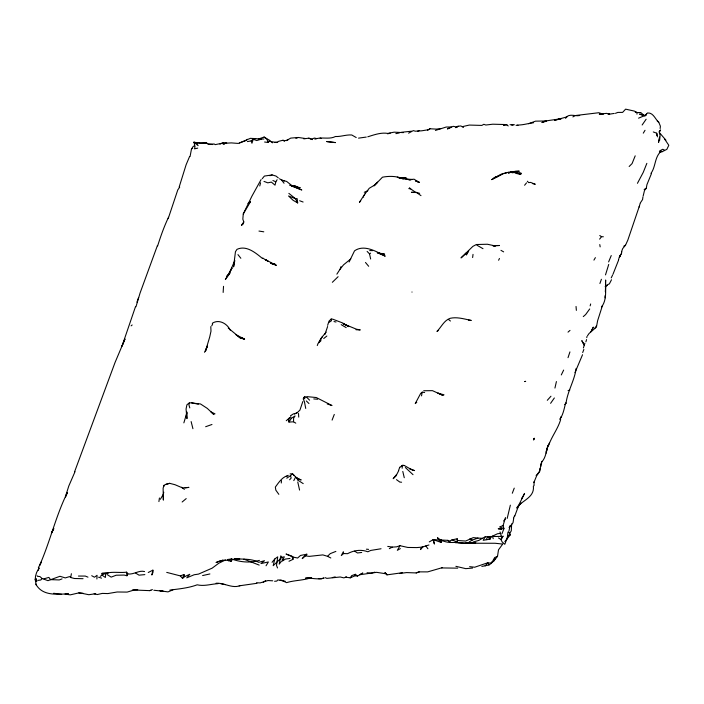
<?xml version="1.0" encoding="UTF-8"?>
<svg xmlns="http://www.w3.org/2000/svg" width="704" height="704" viewBox="0 0 704 704"><rect width="100%" height="100%" fill="white"/><g stroke="black" fill="none" stroke-linecap="round" stroke-linejoin="round"><path stroke-width="1.06" d="M293.533 421.802L293.612 418.15L295.064 415.941L291.394 418.282L288.966 422.066L293.533 421.802L295.777 423.148M96.897 578.978L97.064 575.3L94.45 577.227L91.714 575.705M36.274 585.094L35.2 579.559L35.57 576.004L36.599 572.519L39.142 567.82L38.298 570.302M605.66 285.85L605.431 291.87L605.642 279.998C605.062 289.001 607.464 299.174 601.533 306.997M511.676 524.014L511.271 530.807L509.722 533.465L510.259 534.89L504.821 541.631M223.15 292.442L223.52 286.326M402.142 468.257L402.31 465.441L403.163 465.221M658.759 140.105L658.601 142.358L659.243 138.336M540.012 468.556L539.801 471.258L537.583 474.505L536.096 475.455M261.105 179.538L251.882 196.24L243.258 213.972L242.827 219.19L243.778 221.866L243.355 223.793L241.446 225.403L243.778 221.866M281.266 483.006L281.459 480.665M214.993 413.846L210.822 411.796L213.919 414.577L207.284 408.39L200.499 403.964L189.438 402.741L188.927 404.826L189.79 407.915M660.158 128.524L660.387 126.139L658.75 122.223L657.29 121.15M583.854 349.474L582.683 352.546M636.926 114.127L637.102 112.508L634.26 111.065L625.61 109.146L622.6 112.394L617.866 112.411L615.481 113.318M168.194 218.618L177.786 189.904L179.705 187.106M605.097 297.836L605.018 295.777M472.622 257.55L473.026 254.382M190.062 156.526L191.47 149.098L193.081 146.564L194.533 145.719M158.91 501.591L159.43 497.992M513.726 518.214L513.014 522.738L509.388 527.358M490.767 563.112L493.504 561.37L497.499 556.398L498.511 549.815L502.832 543.928M264.607 142.023L267.81 142.419L269.465 141.354L269.623 140.369L264.123 137.042L258.94 138.855L263.886 139.04M621.808 251.636L621.491 253.502L619.168 257.488L620.849 254.179L619.634 257.066M292.934 559.363L293.322 557.146L286.035 554.03L291.896 556.116L292.934 559.363L289.001 561.255M289.986 558.43L285.463 559.064L282.612 560.868L281.811 557.33L280.79 555.852L279.206 564.133L281.6 561.062M564.74 404.642L566.034 403.251C567.582 391.054 574.482 380.723 576.154 368.394M539.686 470.589L541.816 461.375L541.024 464.543M83.054 578.697L74.43 578.503L70.69 577.509L71.386 573.725M643.157 196.046L644.494 190.485L646.246 188.32L646.923 184.677L651.394 173.738M421.52 395.894L422.233 392.163L424.644 392.498M325.266 577.676L326.832 578.38L340.226 576.99L343.913 577.878L345.682 577.148L350.222 577.852L355.106 575.749L355.388 574.297L357.482 576.066L362.798 573.03L359.762 574.737L376.622 572.334L386.417 573.857L386.962 574.869L402.354 572.722M510.356 505.164L507.188 518.426M586.766 337.63L586.995 336.477M340.938 266.658L340.578 268.418L336.855 274.164M501.97 533.72L503.932 528.642L503.07 525.598L505.481 517.537M163.319 494.349L163.768 492.219M152.882 570.161L151.853 575.01L152.979 572.449L152.882 570.161L148.245 572.493M618.534 260.225L612.938 274.358M222.93 560.094L216.049 562.531C220.739 560.12 226.054 559.319 230.991 561.387L231.519 558.967C240.486 562.232 250.21 563.13 259.424 560.366M65.419 496.725L68.798 485.998L75.002 471.715M554.937 388.071L556.415 381.559M277.508 567.97L276.505 565.33L277.728 556.829L274.762 559.011L273.205 565.673L280.104 559.082M277.094 179.722L275.827 181.799L275.018 185.152L271.366 182.098L267.81 182.838L263.991 181.394M546.093 453.147L548.002 445.377L546.11 451.686M327.615 326.524L324.94 334.382M259.767 185.97L260.55 182.82M659.595 140.466L660.114 135.846L659.358 132.686M618.587 259.741L618.974 258.245M623.77 246.18L625.513 245.212L627.836 240.09L639.338 206.237M533.905 482.469L537.231 474.355L539.484 471.442M590.154 305.853L590.674 303.961M157.634 245.916C160.697 236.183 164.129 226.503 168.52 217.281M185.143 487.828L188.936 487.388L182.653 487.96L175.006 484.713L169.664 483.331L165.766 484.37L163.926 485.382L163.117 488.25L163.363 500.104L163.214 494.454L160.362 499.277M639.126 207.055L640.077 203.694M135.969 306.759L140.07 293.022L157.458 245.441M534.028 438.97L534.23 438.258M585.895 341.801L586.573 339.583M605.502 274.903L608.722 264.44M533.597 440.035L534.142 438.372M429.255 541.913L433.206 539.642L441.302 542.476L441.927 540.505M583.378 347.987L584.892 343.27M582.534 354.737L574.957 372.645M548.645 445.333C551.839 436.234 557.938 428.833 560.666 419.549L560.023 419.179C563.262 414.286 564.221 408.452 565.682 402.829L566.034 403.251M602.43 305.633L597.608 320.778L596.42 327.096L589.037 333.511L587.506 335.738M568.014 357.676L569.941 351.903M327.624 325.336L329.041 321.094L331.188 319.018L332.754 319.185L342.575 322.925L348.858 326.638L343.112 323.726L356.479 329.208L360.254 329.921L355.986 329.736M533.905 439.287L534.16 438.513M302.817 401.562L299.93 410.098L296.736 413.169L293.357 413.908L290.532 415.756L290.796 416.381M183.858 422.866L186.93 412.57L186.296 416.997L186.595 411.47L186.974 418.607L186.058 409.077L186.912 404.809L189.086 403.031M599.922 283.51L601.41 279.268M135.441 306.83L122.012 346.122L125.004 338.95L115.06 362.454L74.598 471.75M398.587 470.483L399.766 467.174M621.509 251.821L622.679 248.609L625.513 245.212M136.946 302.139L138.635 297.422M541.059 464.772L541.649 463.118M506.801 539.343L508.262 535.339L510.259 534.89M317.275 345.55L318.05 343.438L321.033 340.657M481.844 566.438L488.972 564.951L491.436 563.323L494.657 557.533L497.499 556.398M549.454 442.966C545.908 448.932 546.682 456.826 541.825 461.842M518.522 505.93L514.598 516.463M180.365 575.907L182.521 578.406L183.964 574.508L180.365 575.907L166.725 572.387M512.301 493.249L514.237 488.136M501.398 536.307C495.906 536.712 490.618 536.14 485.153 536.888L483.19 540.302L490.054 539.141L490.6 537.698L492.466 536.158L497.561 533.72L500.509 533.412L501.398 536.307L502.374 537.346L500.896 539.484L502.154 541.922L504.83 544.289L507.294 537.583L507.971 532.066M332.094 420.103L334.286 414.436M646.853 163.346L643.236 172.392L637.437 183.313M287.786 140.052L284.293 140.8L283.017 140.237L278.687 141.31L277.015 142.551L269.465 141.354M635.202 155.83L632.069 163.592L629.156 166.496M608.617 261.906L611.248 255.543M282.612 560.868L284.302 556.811L281.811 557.33M65.551 496.918L67.382 492.554C55.748 515.9 50.116 541.781 39.494 565.62L41.466 561.678M189.605 156.482L186.12 164.736L179.159 187.062M513.594 518.012L514.659 515.548M611.512 279.734L609.365 283.897L606.918 284.944M508.974 530.957L510.004 525.862L509.133 527.534M522.333 497.649L521.708 498.74L524.586 493.398L518.162 506.255M560.023 419.179L561.238 416.539L561.361 417.349M204.53 352.317L207.469 345.99L205.383 351.472L209.695 337.066L210.989 331.17L210.804 326.63M498.617 260.251L499.453 258.482M349.122 261.976L354.526 250.844C363.977 244.121 376.376 251.434 385.238 256.177L379.157 253.484M107.14 574.552L111.17 577.122L116.16 575.221L124.142 575.071L126.949 575.74L127.811 573.927C133.795 574.878 138.75 569.958 144.566 571.551M486.288 539.634L487.626 536.826L490.6 537.698M561.299 374.933L563.64 370.075M611.23 277.86L612.515 275.229M211.737 325.864L212.582 324.21L212.353 323.233C218.918 318.85 227.295 323.664 230.208 330.132M591.826 330.132L593.358 327.122L590.894 331.822M293.788 480.612L295.654 476.969L292.547 473.854L290.127 473.88M398.684 470.712L395.956 476.001L393.166 478.694L396.282 474.883M256.582 582.762L260.084 582.912L267.969 580.545L272.738 580.809M659.226 132.37L660.563 129.95L659.102 131.63M650.971 173.378C655.89 166.654 654.482 156.798 661.214 151.254L661.998 151.765L666.855 149.354L668.8 145.279L664.532 138.952M253.563 138.415L251.944 143.273L251.17 140.888L253.106 139.225L256.731 140.536L261.668 139.066L250.43 138.327L238.322 143.431L231.29 142.894L224.84 143.282M38.35 567.582L40.744 563.394M658.75 122.223C655.274 119.46 653.47 112.473 647.53 112.948L645.322 115.289M428.938 544.984L421.934 547.149L416.794 547.58L407.836 547.457L399.986 545.706L397.346 550.317L400.356 548.61M502.374 537.346L503.105 536.087L500.896 539.484L498.467 537.935M243.258 213.972L250.342 201.969M593.93 260.119L595.39 257.638M363.915 195.694L365.517 193.054M318.877 342.241L321.939 337.172L326.146 332.174M319.282 341.537L321.939 337.172L320.619 339.328M266.042 565.77L268.374 561.95L260.964 563.578L264.493 560.727L258.746 562.32C251.381 558.369 242.598 559.469 234.52 558.65M643.28 133.162L645.031 130.293M495.07 558.8L493.504 561.37L491.946 561.933M421.934 547.149L420.446 549.578L423.271 546.506M517.062 508.297L520.916 503.008M364.223 194.955L359.454 202.338L360.703 200.798M350.222 577.852L351.657 575.643L355.388 574.297M589.706 308.95L585.631 314.574L583.273 316.598M640.2 203.13L642.576 199.558L642.928 196.979M594.977 328.046L596.499 325.802M642.145 124.986L646.14 119.222M550.598 403.33L554.356 397.971M304.154 397.549L304.946 396.422L303.195 398.798L304.445 401.799L305.73 408.443M645.603 115.333L646.606 113.934M365.112 193.741L369.222 188.302L374.202 185.31L377.617 182.169L374.079 185.856L382.457 177.197C389.25 175.868 397.012 176.009 403.445 178.957L397.373 177.32M291.394 418.282L290.03 417.446L286.264 420.728M599.632 239.14L601.515 236.676L603.354 236.773M230.991 561.387L232.54 559.363L239.747 558.95M566.764 116.635L565.699 118.008L566.764 116.635C570.698 113.652 575.344 116.494 579.709 115.526M131.129 325.846L132.15 324.975M503.624 520.995L505.155 519.103M339.882 269.359L343.596 264.792L350.803 258.922M272.061 562.32L274.762 559.011M524.586 185.249L526.522 182.882M262.231 178.693L264.405 176.062L272.166 174.935L276.03 176.079L278.318 177.927M485.144 565.937L487.766 562.769L491.436 563.323M289.546 417.833L288.306 419.285L288.966 422.066L288.948 418.44M399.837 573.426L406.586 572.59L416.196 572.933L418.678 571.868L427.68 571.886L442.156 567.697M289.626 479.794L291.201 478.025L290.418 475.693L292.547 473.854L293.92 475.174M547.29 400.312L550.959 396.22M228.184 274.824L226.864 276.223L228.756 274.296M70.69 577.509L69.608 576.585L65.287 577.914L59.963 576.286L47.969 580.668L42.161 578.547L40.779 580.008L37.814 580.395M230.076 273.073L225.359 279.523L232.091 267.916L228.378 275.246L234.828 260.542L233.57 266.886L235.453 251.706L236.984 249.348C246.268 244.974 255.526 252.745 262.363 258.403M635.281 112.49L635.809 111.945M247.342 139.286L246.136 140.492L239.474 142.965M332.35 282.304L338.105 276.69M293.322 557.146L297.625 558.026L300.485 555.465L306.856 554.198L302.218 558.606L305.122 555.826L309.214 556.38L322.846 554.902L327.51 556.301L330.255 553.634L335.87 551.408M516.718 507.778C522.148 500.262 534.679 497.587 533.368 486.235L534.054 485.505L534.037 481.774M305.122 555.826L306.856 554.198M568.022 332.13L569.994 330.405M250.386 201.397L248.028 203.456L250.298 201.731M343.596 553.546L341.299 555.544L343.35 551.725L343.596 553.546L347.565 553.678C353.83 550.299 361.073 549.199 367.849 551.786L370.735 550.431L381.049 548.759M182.151 502.005L186.208 498.599M182.521 578.406L184.624 576.655L189.763 574.297L186.78 577.826L194.163 574.754L198.502 574.103L212.15 568.154L218.821 563.209L225.491 559.962M416.768 402.31L415.254 403.568L420.684 393.395L422.233 392.163M323.743 338.518L326.85 336.019M191.47 149.098L192.702 148.122M400.154 467.13L402.31 465.441L404.281 465.476L410.89 469.26L409.622 468.662L414.586 470.58L411.963 470.052M458.075 126.227L455.822 127.626L458.075 126.227L460.909 125.963L463.452 127.503M465.309 253.774L466.787 252.674L461.014 257.91L472.868 246.382L476.344 244.517L487.397 244.244L495.422 245.978L493.434 245.784M286.774 478.21L290.418 475.693M286.361 476.643L288.253 475.297M263.243 582.261L265.681 580.554M370.647 259.01L369.538 253.88L370.612 253.132M644.151 189.446L646.246 188.32M329.226 322.238L331.522 320.698L331.188 319.018M408.584 133.17L413.31 130.61L415.334 131.199L421.863 130.786L428.622 129.686L430.021 128.77L436.366 129.122L441.082 128.55M100.25 576.382C107.853 570.073 117.709 573.32 126.623 572.176L127.811 573.927M438.618 330.378L436.955 331.443C441.338 327.078 443.978 320.434 450.208 318.296C457.178 316.738 464.385 319.044 471.24 320.452L468.53 320.109M469.242 541.886L472.138 540.118L477.972 538.094L482.354 538.314L485.153 536.888M482.354 538.314L478.878 540.399L473.15 542.001M286.334 140.642L290.717 138.107L298.32 137.465L305.122 138.494M427.522 130.161L430.021 128.77M572.88 116.908L575.001 115.738M345.682 577.148L346.368 576.778M605.141 286.634L607.35 285.463M287.566 475.605C281.697 477.497 278.793 482.522 275.343 487.071L275.827 490.16L278.828 494.331M477.972 538.094L473.282 537.61L465.67 541.05L457.318 540.47L457.186 538.789L451.994 539.871L449.152 541.332L447.894 540.346L433.206 539.642L434.35 543.849L433.206 539.642M659.71 150.876L662.772 149.266L664.506 150.172M294.492 414.049L297.598 412.412M389.338 548.654L392.313 547.122L396.519 546.841L399.986 545.706M295.874 138.354L298.32 137.465M226.706 142.912L223.071 142.71L219.921 144.153M456.993 127.037L453.174 126.333L447.418 128.938L450.938 127.327M638.563 118.175L646.369 114.866M497.939 176.246L501.424 174.645M152.398 589.565L149.679 590.638L134.209 590.014L127.151 592.09L117.146 591.994L107.862 593.578L102.318 593.41L97.284 594.546L94.142 593.78M567.072 116.864L554.55 120.278L561.238 118.703L545.283 121L541.869 122.514L546.638 121.158M364.276 192.298L367.858 190.731M36.397 579.066L35.2 579.559L36.722 581.61L36.397 579.066L35.402 579.005M525.14 381.568L525.677 381.33L524.559 381.577M659.34 152.029L661.214 151.254M172.973 589.846L168.01 591.888L159.905 590.779L161.964 590.638M417.578 131.243L419.346 130.53M498.916 176.079L491.656 179.626L500.623 174.451L504.038 173.439M503.07 525.598L499.611 526.944L503.932 528.642M496.945 176.616L493.953 177.751L498.423 176.123M43.965 578.829L48.875 577.394L50.53 579.63L59.242 579.938L62.058 578.882M528.563 123.746L535.515 121.15L545.283 121M240.46 585.482C232.531 588.975 224.47 582.718 216.093 583.229M435.398 130.434L446.204 127.037L451.317 127.01M500.65 174.847C506.959 171.23 514.378 171.776 520.925 174.39L516.006 173.404M568.049 390.658L569.791 390.042M367.761 136.805C374.158 134.816 381.102 132.264 387.746 133.417L394.143 132.158L403.489 132.625M205.647 426.721L211.974 424.486M269.887 175.718L272.166 174.935M311.617 577.535C303.521 580.554 294.615 580.131 286.563 582.648L281.31 580.096L277.675 579.982L276.813 581.09L274.586 581.266M411.928 292.063L412.069 292.028M416.196 572.933L419.267 572.009M374.854 572.141L371.087 573.258L367.066 572.704M314.917 139.172C321.482 136.497 329.102 139.85 335.421 136.514C340.842 136.814 346.236 134.534 351.789 134.992L356.206 137.535M166.197 484.264L169.664 483.331M387.587 133.83L390.245 133.162M332.297 577.606L335.201 576.875M149.679 590.638L150.911 590.33M408.945 179.995L414.022 179.177L418.836 182.248L415.571 180.726L419.364 182.336L415.562 180.822M197.71 148.13L194.524 148.834L195.017 146.634L193.952 142.138L200.543 143.44L206.58 142.956L208.375 144.056L212.705 144.54M202.602 575.564L209.906 573.945M508.394 172.911L512.45 172.022L510.708 172.304L515.847 172.542M507.012 125.11L506.528 124.573L503.518 125.224L506.528 124.573L508.218 125.963M169.866 590.093C179.036 588.887 188.338 588.095 197.164 584.813C204.23 586.494 211.121 584.038 218.046 583.651M462.51 126.614L469.313 125.066L481.853 125.418L483.833 124.3L485.839 125.022L492.756 124.203L506.528 124.573M395.859 133.646L399.291 132.968M256.934 583.299L239.158 585.842M247.359 141.601L251.17 140.888M144.857 574.614L139.031 575.168L135.582 573.065M457.186 538.789L457.45 542.062C450.402 543.162 443.168 542.414 437.466 537.715L439.208 540.056L441.232 539.695M509.274 172.181L505.305 172.858L506.898 172.586M274.366 142.525L277.218 142.041M614.258 113.432L608.186 114.347L609.638 114.092L606.452 113.37L599.271 114.171L603.434 114.233L598.796 112.728L576.162 115.438M65.63 594.211L68.332 593.815M303.82 138.864L308.827 138.16L311.318 139.146L314.415 138.072L316.888 138.609M423.72 390.755L432.467 390.658L443.098 395.472L437.87 393.105L444.022 394.83M95.63 593.745L88.818 594.713L78.795 592.68M401.386 132.282L411.523 131.217M358.538 138.142L366.247 137.078M35.79 584.065C42.205 596.059 56.663 594.387 68.174 593.789M533.5 122.778C527.991 123.385 522.905 125.189 517.317 125.03M511.694 125.03L514.386 124.714M361.706 552.473L357.482 552.966L354.666 551.153M310.587 577.641L305.457 578.186C311.81 577.694 317.953 580.087 324.139 577.984L321.297 578.82L318.366 578.662M660.22 151.941L661.998 151.765M252.956 138.811L255.649 138.565M206.58 142.956L196.222 142.657M457.706 568.154L441.707 567.934M102.01 573.355L105.802 573.241L105.371 577.465L102.08 575.203L102.01 573.355L108.442 572.924M493.038 245.89L499.462 245.494L493.451 245.564M208.032 144.302L214.166 143.977L215.195 144.628L221.91 143.29L224.259 144.355L223.071 142.71M458.286 542.678L465.106 543.233L475.71 542.687L465.106 543.233L455.303 542.687M132.334 589.987L137.738 589.697M402.09 178.059L405.214 177.901L398.411 177.487L410.52 179.846M78.443 576.057L85.281 576.066L87.974 577.148M401.5 465.617L403.718 465.529M285.19 581.222L280.007 580.325M472.569 568.066L465.749 568.647L455.875 566.315M382.8 254.126L384.674 254.153L377.335 252.692M419.646 193.336L416.354 192.386L411.4 192.289L414.234 192.526M465.106 543.233L495.062 543.259L502.181 544.007M637.102 112.508L640.702 112.622L645.093 116.046M83.098 593.278L77.898 593.111L70.294 594.854L65.006 594.097M638.22 112.543L640.702 112.622M412.342 179.406L406.481 179.142L397.373 177.258M369.723 250.51L372.522 250.65M294.914 186.419L300.23 187.73L297.07 187.405M402.019 177.558L406.322 177.857M153.859 590.26L163.566 591.263M366.406 549.19L368.57 549.366M313.764 398.93L317.627 399.247M401.606 482.222L399.828 482.073L396.466 479.644M510.013 124.678L513.005 124.96M516.006 125.25L518.003 125.444M291.94 185.724L295.082 186.102L298.698 187.722L293.99 185.918L296.762 186.516M519.156 173.122L521.347 173.351L514.202 172.137L510.101 172.234L513.058 172.823M469.621 566.658L474.69 567.23L487.766 562.769L488.972 564.951M306.847 396.616L316.281 397.531L331.989 405.53L327.246 403.99M355.106 575.749L357.482 576.066M53.671 593.27L61.591 594.308M258.975 231.07L263.789 231.818M387.737 546.392L392.313 547.122M408.76 188.602L410.722 188.918L416.134 192.685M220.634 583.634L225.254 584.619M242.801 338.703L244.622 339.099L236.007 334.778L240.997 338.527L228.228 328.02M191.77 402.802L198.352 404.228M290.224 185.108L301.805 189.983L291.412 185.97M271.19 263.428L275.282 264.352L271.075 263.349M333.986 321.552L336.019 322.018M644.477 115.394L639.637 114.189L644.178 115.738M532.514 183.568L535.278 184.272L530.614 182.406L528.616 182.618L527.358 181.227M377.335 252.921L381.216 253.942L379.21 253.378M289.705 185.187L292.389 185.979L286.642 181.438L281.609 180.066L279.497 178.754M320.091 138.028L321.42 138.433M98.578 577.227L101.534 578.125M284.284 180.954L281.609 180.066L284.046 183.242M298.61 479.116L301.171 479.97L296.164 477.576L298.223 479.116L295.654 476.969M259.204 565.092L243.857 559.143M653.286 131.947L656.735 133.206L657.439 136.866M270.723 263.278L276.399 265.346L265.496 259.741L268.374 261.536L266.517 260.093L266.306 260.489L262.75 257.981M299.666 200.746L303.107 202.022M451.994 539.871L457.45 542.062M308.827 138.16L312.4 139.621M272.906 180.506L275.827 181.799M327.51 556.301L330.81 557.982M469.858 538.833L472.138 540.118M500.958 250.342L503.65 251.874M476.854 245.15L483.006 248.688M297.695 202.928L293.11 200.306L288.534 195.976L295.372 198.616L297.141 198.66L297.695 202.928L295.372 198.616L288.86 193.354M341.211 324.658L346.201 327.633M297.238 479.767L303.213 483.613M599.746 235.506L601.515 236.676M283.017 140.237L284.398 141.161M416.354 192.386L420.983 195.633M181.562 487.256L184.386 489.333M405.337 467.509L413.019 474.672M264.123 137.042L267.177 139.489L267.81 142.419L269.623 140.369L272.474 142.842M448.897 319.792L450.428 321.024M447.894 540.346L450.595 542.573L449.152 541.332M386.417 573.857L384.868 572.563L386.962 574.869M42.161 578.547L39.873 576.541L37.514 576.338L37.11 575.731M194.832 142.938L193.952 142.138L198.123 145.666L196.222 142.507M409.446 187.739L410.722 188.918M487.626 536.826L490.054 539.141M309.593 400.154L306.689 397.285L304.005 397.241L304.832 398.834M306.328 400.937L308.95 403.533M367.136 251.416L369.538 253.88M665.931 140.202L659.428 132.616M439.208 540.056L441.302 542.476M365.482 262.478L368.676 266.279M237.961 254.61L240.847 258.271M425.797 545.882L427.909 548.768M508.605 531.837L509.722 533.465M163.926 485.382L164.234 486.015M363.387 196.574L363.66 197.164M499.981 531.898L500.509 533.412M540.76 465.599L540.954 466.145M183.964 574.508L184.624 576.655M492.466 536.158L493.231 538.683M191.127 421.582L192.922 428.692M402.794 471.442L404.263 477.717M297.766 482.002L299.57 490.081M599.782 244.57L600.16 246.866M126.623 572.176L126.949 575.74M576.039 306.451L576.365 310.376M656.735 133.206L656.894 135.494M298.514 413.477L298.734 417.102M659.393 137.016L659.463 138.477M52.114 531.846L51.41 533.245L53.821 528.598L52.114 531.846M468.301 251.302L466.277 254.98L468.688 250.782L468.301 251.302M231.519 558.967L228.642 560.78L227.322 559.539L231.519 558.967M512.45 172.022L508.508 172.797L512.45 172.022M515.918 171.318L511.518 171.741L519.253 171.186L515.918 171.318M501.873 529.038L498.326 528.774L501.873 529.038M335.377 142.586L326.858 141.574L335.377 142.586M243.1 338.642L241.402 337.709L244.464 339.398L243.1 338.642M583.123 342.813L581.803 340.622L584.144 345.074L583.123 342.813"/></g></svg>
